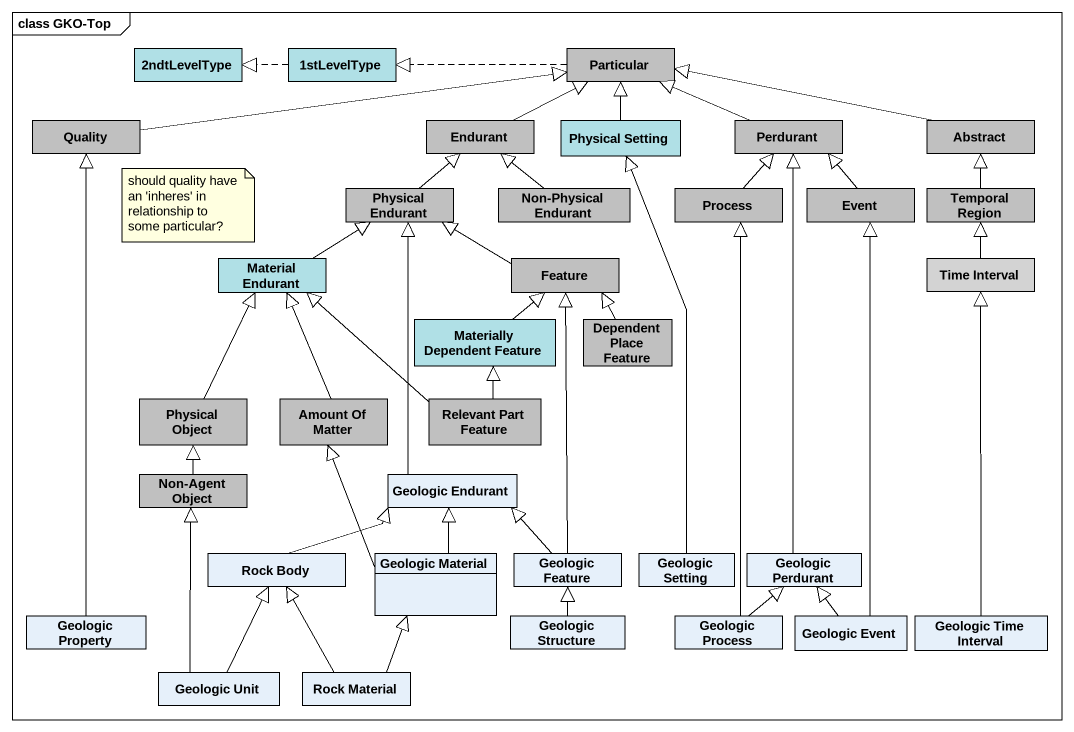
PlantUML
@startuml
mainframe class GKO-Top
hide circle
hide empty members
class "2ndtLevelType" as c2ndtLevelType #B0E0E6
class "1stLevelType" as c1stLevelType #B0E0E6
class Particular #C0C0C0
class Quality #C0C0C0
class Endurant #C0C0C0
class "Physical Setting" as Physical_Setting #B0E0E6
class Perdurant #C0C0C0
class "Abstract" as Abstract_ #C0C0C0
class "Physical Endurant" as Physical_Endurant #C0C0C0
class "Non-Physical Endurant" as Non_Physical_Endurant #C0C0C0
class "Process" as Process_ #C0C0C0
class Event #C0C0C0
class "Temporal Region" as Temporal_Region #C0C0C0
class "Material Endurant" as Material_Endurant #B0E0E6
class Feature #C0C0C0
class "Time Interval" as Time_Interval #D3D3D3
class "Materially Dependent Feature" as Materially_Dependent_Feature #B0E0E6
class "Dependent Place Feature" as Dependent_Place_Feature #C0C0C0
class "Physical Object" as Physical_Object #C0C0C0
class "Amount Of Matter" as Amount_Of_Matter #C0C0C0
class "Relevant Part Feature" as Relevant_Part_Feature #C0C0C0
class "Non-Agent Object" as Non_Agent_Object #C0C0C0
class "Geologic Endurant" as Geologic_Endurant
class "Rock Body" as Rock_Body
class "Geologic Material" as Geologic_Material
class "Geologic Feature" as Geologic_Feature
class "Geologic Setting" as Geologic_Setting
class "Geologic Perdurant" as Geologic_Perdurant
class "Geologic Property" as Geologic_Property
class "Geologic Structure" as Geologic_Structure
class "Geologic Process" as Geologic_Process
class "Geologic Event" as Geologic_Event
class "Geologic Time Interval" as Geologic_Time_Interval
class "Geologic Unit" as Geologic_Unit
class "Rock Material" as Rock_Material
c1stLevelType .left.|> c2ndtLevelType
Particular .left.|> c1stLevelType
Quality -right-|> Particular
Endurant -right-|> Particular
Physical_Setting -up-|> Particular
Perdurant -left-|> Particular
Abstract_ -left-|> Particular
Physical_Endurant -up-|> Endurant
Non_Physical_Endurant -up-|> Endurant
Process_ -up-|> Perdurant
Event -up-|> Perdurant
Temporal_Region -up-|> Abstract_
Material_Endurant -right-|> Physical_Endurant
Feature -left-|> Physical_Endurant
Time_Interval -up-|> Temporal_Region
Materially_Dependent_Feature -up-|> Feature
Dependent_Place_Feature -up-|> Feature
Physical_Object -up-|> Material_Endurant
Amount_Of_Matter -up-|> Material_Endurant
Relevant_Part_Feature -up-|> Material_Endurant
Relevant_Part_Feature -up-|> Materially_Dependent_Feature
Non_Agent_Object -up-|> Physical_Object
Geologic_Endurant -up-|> Physical_Endurant
Rock_Body -right-|> Geologic_Endurant
Geologic_Material -up-|> Amount_Of_Matter
Geologic_Material -up-|> Geologic_Endurant
Geologic_Feature -up-|> Feature
Geologic_Feature -up-|> Geologic_Endurant
Geologic_Setting -up-|> Physical_Setting
Geologic_Perdurant -up-|> Perdurant
Geologic_Property -up-|> Quality
Geologic_Structure -up-|> Geologic_Feature
Geologic_Process -up-|> Process_
Geologic_Process -up-|> Geologic_Perdurant
Geologic_Event -up-|> Event
Geologic_Event -up-|> Geologic_Perdurant
Geologic_Time_Interval -up-|> Time_Interval
Geologic_Unit -up-|> Non_Agent_Object
Geologic_Unit -up-|> Rock_Body
Rock_Material -up-|> Rock_Body
Rock_Material -up-|> Geologic_Material
note as N1
  should quality have an 'inheres' in relationship to some particular?
end note
@enduml
